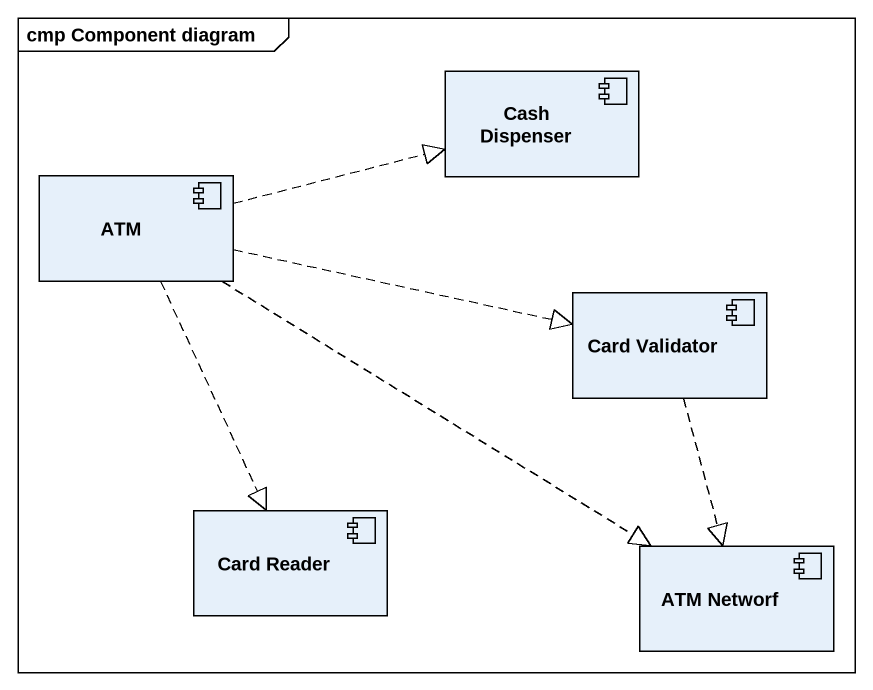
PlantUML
@startuml
mainframe cmp Component diagram
component "Cash Dispenser" as Cash_Dispenser
component ATM
component "Card Validator" as Card_Validator
component "Card Reader" as Card_Reader
component "ATM Networf" as ATM_Networf
ATM .right.|> Cash_Dispenser
ATM .right.|> Card_Validator
ATM ..|> Card_Reader
ATM ..|> ATM_Networf
Card_Validator ..|> ATM_Networf
@enduml
